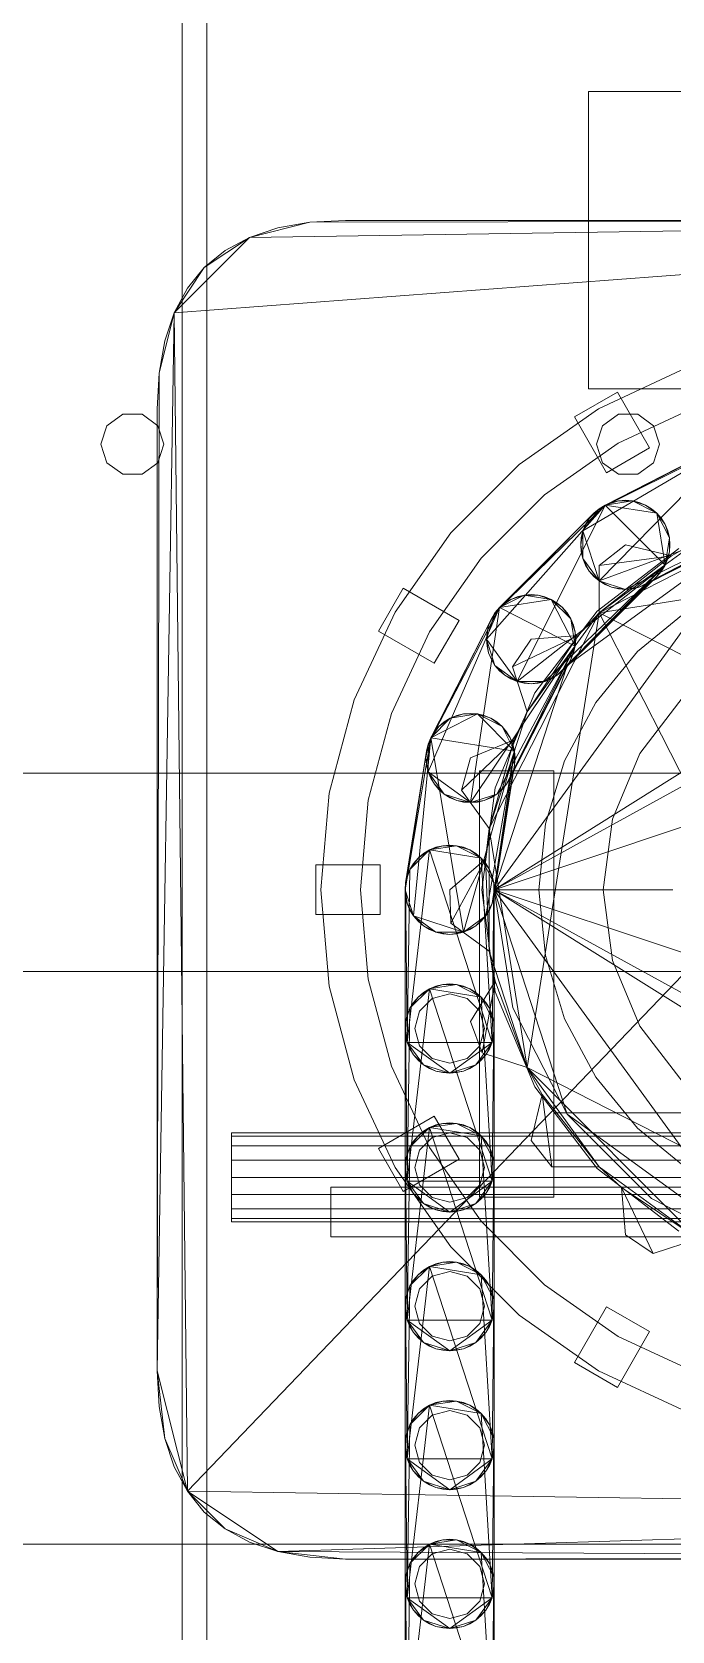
# Model space of a CAD drawing. Header units: millimetres. Extents: x -1970 to 59977, y -50268 to 6837.
# Drawn here: x 58219 to 58348.1, y 1497 to 1819.5 of the extents above; entities that cross this region are included whole.
import ezdxf

# ---------------------------------------------------------------- set-up
doc = ezdxf.new("R2010")
doc.units = ezdxf.units.MM
doc.layers.add('lateral_secador', color=7, linetype='Continuous', lineweight=0)

msp = doc.modelspace()

# ---------------------------------------------------------------- linework, layer by layer
at = {"layer": 'lateral_secador'}
for p, q in [((58249.253, 2556.5), (58249.253, 20)), ((58254.253, 20), (58254.253, 2556.5)), ((58331.253, 1807.5), (58447.253, 1807.5)), ((58331.253, 1807.5), (58331.253, 1747.5)), ((58247.673, 1762.88), (58496.253, 1781.5)), ((58250.333, 1525.18), (58496.253, 1781.5)), ((58262.872, 1778.08), (58496.253, 1781.5)), ((58262.872, 1778.08), (58275.032, 1781.12)), ((58275.032, 1781.12), (58268.573, 1779.98)), ((58275.032, 1781.12), (58496.253, 1781.5)), ((58282.253, 1781.5), (58275.032, 1781.12)), ((58496.253, 1781.5), (58282.253, 1781.5)), ((58247.673, 1762.88), (58262.872, 1778.08)), ((58253.753, 1772), (58262.872, 1778.08)), ((58262.872, 1778.08), (58257.933, 1775.42)), ((58268.573, 1779.98), (58262.872, 1778.08)), ((58257.933, 1775.42), (58253.753, 1772)), ((58247.673, 1762.88), (58253.753, 1772)), ((58253.753, 1772), (58250.333, 1767.82)), ((58250.333, 1767.82), (58247.673, 1762.88)), ((58244.253, 1549.5), (58247.673, 1762.88)), ((58244.634, 1750.72), (58247.673, 1762.88)), ((58247.673, 1762.88), (58245.772, 1757.18)), ((58250.333, 1525.18), (58247.673, 1762.88)), ((58245.772, 1757.18), (58244.634, 1750.72)), ((58350.947, 1751.746), (58333.253, 1743.495)), ((58244.253, 1549.5), (58244.634, 1750.72)), ((58244.634, 1750.72), (58244.253, 1743.5)), ((58337.083, 1746.861), (58328.423, 1741.861)), ((58331.253, 1747.5), (58447.253, 1747.5)), ((58343.583, 1735.603), (58337.083, 1746.861)), ((58237.291, 1742.389), (58234.116, 1740.082)), ((58241.215, 1742.389), (58237.291, 1742.389)), ((58244.39, 1740.082), (58241.215, 1742.389)), ((58244.253, 1743.5), (58244.253, 1549.5)), ((58333.253, 1743.495), (58317.261, 1732.297)), ((58334.923, 1730.603), (58328.423, 1741.861)), ((58337.291, 1742.389), (58334.116, 1740.082)), ((58353.683, 1744.228), (58337.253, 1736.567)), ((58341.215, 1742.389), (58337.291, 1742.389)), ((58344.39, 1740.082), (58341.215, 1742.389)), ((58234.116, 1740.082), (58232.903, 1736.35)), ((58245.603, 1736.35), (58244.39, 1740.082)), ((58334.116, 1740.082), (58332.903, 1736.35)), ((58345.603, 1736.35), (58344.39, 1740.082)), ((58232.903, 1736.35), (58234.116, 1732.618)), ((58244.39, 1732.618), (58245.603, 1736.35)), ((58337.253, 1736.567), (58322.403, 1726.169)), ((58330.144, 1718.857), (58361.271, 1737.18)), ((58332.903, 1736.35), (58334.116, 1732.618)), ((58333.413, 1723.357), (58361.271, 1737.18)), ((58333.413, 1708.794), (58361.271, 1737.18)), ((58333.413, 1723.357), (58358.591, 1736.31)), ((58358.591, 1736.31), (58334.618, 1724.094)), ((58334.923, 1730.603), (58343.583, 1735.603)), ((58344.39, 1732.618), (58345.603, 1736.35)), ((58234.116, 1732.618), (58237.291, 1730.311)), ((58241.215, 1730.311), (58244.39, 1732.618)), ((58317.261, 1732.297), (58303.456, 1718.492)), ((58334.116, 1732.618), (58337.291, 1730.311)), ((58341.215, 1730.311), (58344.39, 1732.618)), ((58237.291, 1730.311), (58241.215, 1730.311)), ((58337.291, 1730.311), (58341.215, 1730.311)), ((58322.403, 1726.169), (58309.584, 1713.35)), ((58310.677, 1697.05), (58334.618, 1724.094)), ((58312.396, 1702.34), (58334.618, 1724.094)), ((58312.396, 1702.34), (58332.339, 1722.439)), ((58332.339, 1722.439), (58313.314, 1703.413)), ((58316.896, 1688.49), (58334.618, 1724.094)), ((58330.144, 1718.857), (58333.413, 1723.357)), ((58331.423, 1721.365), (58333.413, 1723.357)), ((58332.339, 1722.439), (58331.423, 1721.365)), ((58332.339, 1722.439), (58334.618, 1724.094)), ((58333.413, 1723.357), (58332.339, 1722.439)), ((58333.392, 1702.361), (58376.896, 1724.527)), ((58334.618, 1724.094), (58333.413, 1723.357)), ((58334.618, 1724.094), (58337.296, 1724.965)), ((58334.618, 1724.094), (58340.11, 1724.965)), ((58335.923, 1724.635), (58334.618, 1724.094)), ((58334.618, 1724.094), (58345.067, 1722.439)), ((58334.618, 1724.094), (58346.722, 1711.99)), ((58337.296, 1724.965), (58335.923, 1724.635)), ((58338.704, 1725.075), (58337.296, 1724.965)), ((58337.296, 1724.965), (58340.11, 1724.965)), ((58340.11, 1724.965), (58338.704, 1725.075)), ((58340.11, 1724.965), (58342.79, 1724.094)), ((58341.485, 1724.635), (58340.11, 1724.965)), ((58340.11, 1724.965), (58345.067, 1722.439)), ((58342.79, 1724.094), (58341.485, 1724.635)), ((58342.79, 1724.094), (58345.067, 1722.439)), ((58343.993, 1723.357), (58342.79, 1724.094)), ((58345.067, 1722.439), (58343.993, 1723.357)), ((58345.067, 1722.439), (58346.722, 1720.161)), ((58345.985, 1721.365), (58345.067, 1722.439)), ((58345.067, 1722.439), (58347.593, 1717.483)), ((58345.067, 1722.439), (58346.722, 1711.99)), ((58312.253, 1646.5), (58365.458, 1719.731)), ((58326.958, 1691.76), (58365.458, 1719.731)), ((58330.144, 1718.857), (58331.423, 1721.365)), ((58330.685, 1720.161), (58330.144, 1718.857)), ((58331.423, 1721.365), (58330.685, 1720.161)), ((58369.042, 1721.927), (58333.413, 1708.794)), ((58369.042, 1721.927), (58338.704, 1707.075)), ((58369.042, 1721.927), (58341.485, 1707.516)), ((58366.763, 1720.272), (58341.485, 1707.516)), ((58342.79, 1708.056), (58366.763, 1720.272)), ((58365.458, 1719.731), (58343.993, 1708.794)), ((58346.722, 1720.161), (58345.985, 1721.365)), ((58346.722, 1720.161), (58347.593, 1717.483)), ((58347.263, 1718.857), (58346.722, 1720.161)), ((58303.456, 1718.492), (58292.258, 1702.5)), ((58329.704, 1716.075), (58330.144, 1718.857)), ((58329.814, 1717.483), (58329.704, 1716.075)), ((58330.144, 1713.294), (58329.704, 1716.075)), ((58329.704, 1716.075), (58329.814, 1714.668)), ((58330.144, 1718.857), (58329.814, 1717.483)), ((58330.144, 1713.294), (58330.144, 1718.857)), ((58333.413, 1708.794), (58330.144, 1718.857)), ((58333.392, 1702.361), (58353.388, 1716.89)), ((58333.392, 1702.361), (58425.118, 1716.89)), ((58338.704, 1716.075), (58333.401, 1711.895)), ((58347.976, 1713.859), (58338.704, 1716.075)), ((58347.593, 1717.483), (58346.722, 1711.99)), ((58347.593, 1717.483), (58347.263, 1718.857)), ((58347.593, 1717.483), (58347.593, 1714.668)), ((58347.704, 1716.075), (58347.593, 1717.483)), ((58347.593, 1714.668), (58347.704, 1716.075)), ((58353.388, 1716.89), (58347.976, 1713.859)), ((58309.584, 1713.35), (58299.186, 1698.5)), ((58329.814, 1714.668), (58330.144, 1713.294)), ((58331.423, 1710.785), (58330.144, 1713.294)), ((58330.144, 1713.294), (58330.685, 1711.99)), ((58333.413, 1708.794), (58330.144, 1713.294)), ((58349.503, 1715.349), (58333.038, 1702.715)), ((58333.392, 1702.361), (58347.976, 1713.859)), ((58333.401, 1711.895), (58347.976, 1713.859)), ((58347.593, 1714.668), (58346.722, 1711.99)), ((58346.722, 1711.99), (58347.263, 1713.294)), ((58347.263, 1713.294), (58347.593, 1714.668)), ((58346.722, 1711.99), (58316.896, 1688.49)), ((58346.722, 1711.99), (58322.458, 1688.49)), ((58346.722, 1711.99), (58324.968, 1689.768)), ((58345.067, 1709.712), (58324.968, 1689.768)), ((58326.042, 1690.686), (58345.067, 1709.712)), ((58330.685, 1711.99), (58331.423, 1710.785)), ((58333.413, 1708.794), (58331.423, 1710.785)), ((58331.423, 1710.785), (58332.339, 1709.712)), ((58332.339, 1709.712), (58333.413, 1708.794)), ((58333.401, 1711.895), (58333.392, 1702.361)), ((58346.722, 1711.99), (58345.067, 1709.712)), ((58345.067, 1709.712), (58345.985, 1710.785)), ((58345.985, 1710.785), (58346.722, 1711.99)), ((58293.892, 1707.33), (58288.892, 1698.67)), ((58305.15, 1700.83), (58293.892, 1707.33)), ((58319.677, 1706.05), (58318.271, 1705.939)), ((58321.085, 1705.939), (58319.677, 1706.05)), ((58343.993, 1708.794), (58326.958, 1691.76)), ((58335.923, 1707.516), (58333.413, 1708.794)), ((58333.413, 1708.794), (58334.618, 1708.056)), ((58338.704, 1707.075), (58333.413, 1708.794)), ((58334.618, 1708.056), (58335.923, 1707.516)), ((58338.704, 1707.075), (58335.923, 1707.516)), ((58335.923, 1707.516), (58337.296, 1707.186)), ((58337.296, 1707.186), (58338.704, 1707.075)), ((58341.485, 1707.516), (58338.704, 1707.075)), ((58338.704, 1707.075), (58340.11, 1707.186)), ((58340.11, 1707.186), (58341.485, 1707.516)), ((58341.485, 1707.516), (58342.79, 1708.056)), ((58298.903, 1675.857), (58313.314, 1703.413)), ((58298.903, 1670.294), (58313.314, 1703.413)), ((58307.462, 1664.075), (58313.314, 1703.413)), ((58311.659, 1701.135), (58313.314, 1703.413)), ((58313.314, 1703.413), (58312.396, 1702.34)), ((58313.314, 1703.413), (58318.271, 1705.939)), ((58313.314, 1703.413), (58315.591, 1705.069)), ((58313.314, 1703.413), (58323.763, 1705.069)), ((58314.388, 1704.331), (58313.314, 1703.413)), ((58313.314, 1703.413), (58328.567, 1695.642)), ((58315.591, 1705.069), (58314.388, 1704.331)), ((58315.591, 1705.069), (58318.271, 1705.939)), ((58316.896, 1705.609), (58315.591, 1705.069)), ((58318.271, 1705.939), (58316.896, 1705.609)), ((58318.271, 1705.939), (58321.085, 1705.939)), ((58318.271, 1705.939), (58323.763, 1705.069)), ((58321.085, 1705.939), (58323.763, 1705.069)), ((58322.458, 1705.609), (58321.085, 1705.939)), ((58323.763, 1705.069), (58322.458, 1705.609)), ((58323.763, 1705.069), (58326.042, 1703.413)), ((58324.968, 1704.331), (58323.763, 1705.069)), ((58323.763, 1705.069), (58327.696, 1701.135)), ((58323.763, 1705.069), (58328.567, 1695.642)), ((58326.042, 1703.413), (58324.968, 1704.331)), ((58326.042, 1703.413), (58327.696, 1701.135)), ((58326.958, 1702.34), (58326.042, 1703.413)), ((58351.474, 1703.04), (58341.17, 1694.583)), ((58292.258, 1702.5), (58284.007, 1684.806)), ((58298.903, 1675.857), (58311.659, 1701.135)), ((58311.659, 1701.135), (58299.442, 1677.161)), ((58300.15, 1692.17), (58305.15, 1700.83)), ((58310.677, 1697.05), (58312.396, 1702.34)), ((58310.677, 1697.05), (58311.118, 1699.831)), ((58311.118, 1699.831), (58310.788, 1698.457)), ((58311.118, 1699.831), (58312.396, 1702.34)), ((58311.659, 1701.135), (58311.118, 1699.831)), ((58311.226, 1658.858), (58333.392, 1702.361)), ((58312.396, 1702.34), (58311.659, 1701.135)), ((58318.864, 1682.365), (58333.392, 1702.361)), ((58318.864, 1610.635), (58333.392, 1702.361)), ((58333.038, 1702.715), (58320.404, 1686.25)), ((58327.696, 1701.135), (58326.958, 1702.34)), ((58327.696, 1701.135), (58328.567, 1698.457)), ((58328.237, 1699.831), (58327.696, 1701.135)), ((58327.696, 1701.135), (58328.567, 1695.642)), ((58328.567, 1698.457), (58328.237, 1699.831)), ((58333.392, 1702.361), (58329.181, 1697.806)), ((58333.392, 1702.361), (58467.28, 1634.142)), ((58401.61, 1568.473), (58333.392, 1702.361)), ((58300.15, 1692.17), (58288.892, 1698.67)), ((58299.186, 1698.5), (58291.525, 1682.07)), ((58310.788, 1698.457), (58310.677, 1697.05)), ((58311.118, 1694.268), (58310.677, 1697.05)), ((58310.677, 1697.05), (58310.788, 1695.642)), ((58312.396, 1691.76), (58310.677, 1697.05)), ((58316.896, 1688.49), (58310.677, 1697.05)), ((58315.927, 1691.435), (58329.181, 1697.806)), ((58319.677, 1697.05), (58315.927, 1691.435)), ((58318.864, 1682.365), (58329.181, 1697.806)), ((58329.181, 1697.806), (58319.677, 1697.05)), ((58328.567, 1698.457), (58328.567, 1695.642)), ((58328.677, 1697.05), (58328.567, 1698.457)), ((58328.567, 1695.642), (58328.677, 1697.05)), ((58328.567, 1695.642), (58307.462, 1664.075)), ((58310.788, 1695.642), (58311.118, 1694.268)), ((58312.396, 1691.76), (58311.118, 1694.268)), ((58311.118, 1694.268), (58311.659, 1692.964)), ((58328.567, 1695.642), (58312.753, 1665.794)), ((58328.567, 1695.642), (58314.743, 1667.785)), ((58328.567, 1695.642), (58327.696, 1692.964)), ((58327.696, 1692.964), (58328.237, 1694.268)), ((58328.237, 1694.268), (58328.567, 1695.642)), ((58341.17, 1694.583), (58332.713, 1684.279)), ((58311.659, 1692.964), (58312.396, 1691.76)), ((58312.253, 1646.5), (58326.958, 1691.76)), ((58314.388, 1689.768), (58312.396, 1691.76)), ((58312.396, 1691.76), (58313.314, 1690.686)), ((58316.896, 1688.49), (58312.396, 1691.76)), ((58313.314, 1690.686), (58314.388, 1689.768)), ((58327.696, 1692.964), (58314.743, 1667.785)), ((58315.481, 1668.99), (58327.696, 1692.964)), ((58315.927, 1691.435), (58318.864, 1682.365)), ((58326.958, 1691.76), (58316.022, 1670.294)), ((58324.968, 1689.768), (58326.042, 1690.686)), ((58316.896, 1688.49), (58314.388, 1689.768)), ((58314.388, 1689.768), (58315.591, 1689.031)), ((58315.591, 1689.031), (58316.896, 1688.49)), ((58319.677, 1688.05), (58316.896, 1688.49)), ((58316.896, 1688.49), (58318.271, 1688.16)), ((58322.458, 1688.49), (58316.896, 1688.49)), ((58318.271, 1688.16), (58319.677, 1688.05)), ((58322.458, 1688.49), (58319.677, 1688.05)), ((58319.677, 1688.05), (58321.085, 1688.16)), ((58321.085, 1688.16), (58322.458, 1688.49)), ((58324.968, 1689.768), (58322.458, 1688.49)), ((58322.458, 1688.49), (58323.763, 1689.031)), ((58323.763, 1689.031), (58324.968, 1689.768)), ((58284.007, 1684.806), (58278.954, 1665.949)), ((58320.404, 1686.25), (58312.462, 1667.076)), ((58332.713, 1684.279), (58326.429, 1672.522)), ((58350.362, 1685.391), (58341.622, 1674)), ((58291.525, 1682.07), (58286.833, 1664.559)), ((58299.442, 1677.161), (58308.87, 1681.965)), ((58299.442, 1677.161), (58303.376, 1681.094)), ((58301.099, 1679.439), (58303.376, 1681.094)), ((58302.173, 1680.357), (58301.099, 1679.439)), ((58303.376, 1681.094), (58302.173, 1680.357)), ((58303.376, 1681.094), (58306.054, 1681.965)), ((58303.376, 1681.094), (58308.87, 1681.965)), ((58304.681, 1681.635), (58303.376, 1681.094)), ((58306.054, 1681.965), (58304.681, 1681.635)), ((58307.462, 1682.075), (58306.054, 1681.965)), ((58306.054, 1681.965), (58308.87, 1681.965)), ((58308.87, 1681.965), (58307.462, 1682.075)), ((58308.87, 1681.965), (58311.548, 1681.094)), ((58310.243, 1681.635), (58308.87, 1681.965)), ((58308.87, 1681.965), (58313.825, 1679.439)), ((58308.87, 1681.965), (58316.351, 1674.483)), ((58311.548, 1681.094), (58310.243, 1681.635)), ((58311.226, 1658.858), (58318.864, 1682.365)), ((58311.548, 1681.094), (58313.825, 1679.439)), ((58312.753, 1680.357), (58311.548, 1681.094)), ((58313.825, 1679.439), (58312.753, 1680.357)), ((58318.864, 1682.365), (58316.267, 1676.732)), ((58294.253, 1646.5), (58299.442, 1677.161)), ((58295.972, 1641.21), (58299.442, 1677.161)), ((58298.573, 1674.483), (58299.442, 1677.161)), ((58299.442, 1677.161), (58298.903, 1675.857)), ((58299.442, 1677.161), (58301.099, 1679.439)), ((58300.181, 1678.365), (58299.442, 1677.161)), ((58299.442, 1677.161), (58316.351, 1674.483)), ((58306.034, 1637.941), (58299.442, 1677.161)), ((58301.099, 1679.439), (58300.181, 1678.365)), ((58365.153, 1679.67), (58312.253, 1646.5)), ((58313.825, 1679.439), (58315.481, 1677.161)), ((58314.743, 1678.365), (58313.825, 1679.439)), ((58313.825, 1679.439), (58316.351, 1674.483)), ((58315.481, 1677.161), (58314.743, 1678.365)), ((58315.481, 1677.161), (58316.351, 1674.483)), ((58316.022, 1675.857), (58315.481, 1677.161)), ((58294.253, 1646.5), (58298.573, 1674.483)), ((58298.573, 1674.483), (58294.364, 1647.908)), ((58298.462, 1673.075), (58298.903, 1675.857)), ((58298.573, 1674.483), (58298.462, 1673.075)), ((58298.903, 1675.857), (58298.573, 1674.483)), ((58298.903, 1670.294), (58298.903, 1675.857)), ((58305.63, 1666.576), (58316.267, 1676.732)), ((58316.351, 1674.483), (58306.034, 1637.941)), ((58316.267, 1676.732), (58307.462, 1673.075)), ((58316.351, 1674.483), (58310.534, 1641.21)), ((58311.226, 1658.858), (58316.267, 1676.732)), ((58316.351, 1674.483), (58311.812, 1643.719)), ((58316.351, 1674.483), (58316.022, 1675.857)), ((58316.351, 1674.483), (58316.351, 1671.668)), ((58316.462, 1673.075), (58316.351, 1674.483)), ((58341.622, 1674), (58336.127, 1660.735)), ((58298.903, 1670.294), (58298.462, 1673.075)), ((58298.462, 1673.075), (58298.573, 1671.668)), ((58298.573, 1671.668), (58298.903, 1670.294)), ((58307.462, 1673.075), (58305.63, 1666.576)), ((58316.351, 1671.668), (58311.812, 1643.719)), ((58312.142, 1645.092), (58316.351, 1671.668)), ((58356.083, 1670.599), (58312.253, 1646.5)), ((58316.351, 1671.668), (58316.462, 1673.075)), ((58326.429, 1672.522), (58322.56, 1659.766)), ((39189.253, 1670), (58489.253, 1670)), ((58300.181, 1667.785), (58298.903, 1670.294)), ((58298.903, 1670.294), (58299.442, 1668.99)), ((58302.173, 1665.794), (58298.903, 1670.294)), ((58307.462, 1664.075), (58298.903, 1670.294)), ((58299.442, 1668.99), (58300.181, 1667.785)), ((58302.173, 1665.794), (58300.181, 1667.785)), ((58300.181, 1667.785), (58301.099, 1666.712)), ((58309.253, 1670.5), (58324.253, 1670.5)), ((58309.253, 1670.5), (58309.253, 1584.5)), ((58316.022, 1670.294), (58312.253, 1646.5)), ((58314.743, 1667.785), (58312.753, 1665.794)), ((58313.825, 1666.712), (58314.743, 1667.785)), ((58314.743, 1667.785), (58315.481, 1668.99)), ((58324.253, 1584.5), (58324.253, 1670.5)), ((58278.954, 1665.949), (58277.253, 1646.5)), ((58286.833, 1664.559), (58285.253, 1646.5)), ((58301.099, 1666.712), (58302.173, 1665.794)), ((58304.681, 1664.516), (58302.173, 1665.794)), ((58302.173, 1665.794), (58303.376, 1665.056)), ((58307.462, 1664.075), (58302.173, 1665.794)), ((58303.376, 1665.056), (58304.681, 1664.516)), ((58307.462, 1664.075), (58304.681, 1664.516)), ((58304.681, 1664.516), (58306.054, 1664.186)), ((58305.63, 1666.576), (58311.226, 1658.858)), ((58306.054, 1664.186), (58307.462, 1664.075)), ((58312.753, 1665.794), (58307.462, 1664.075)), ((58310.243, 1664.516), (58307.462, 1664.075)), ((58307.462, 1664.075), (58308.87, 1664.186)), ((58308.87, 1664.186), (58310.243, 1664.516)), ((58312.462, 1667.076), (58309.753, 1646.5)), ((58312.753, 1665.794), (58310.243, 1664.516)), ((58310.243, 1664.516), (58311.548, 1665.056)), ((58311.548, 1665.056), (58312.753, 1665.794)), ((58312.753, 1665.794), (58313.825, 1666.712)), ((58311.226, 1658.858), (58310.497, 1652.698)), ((58311.226, 1634.142), (58311.226, 1658.858)), ((58318.864, 1610.635), (58311.226, 1658.858)), ((58350.259, 1659.17), (58312.253, 1646.5)), ((58322.56, 1659.766), (58321.253, 1646.5)), ((58336.127, 1660.735), (58334.253, 1646.5)), ((58294.694, 1615.719), (58299.167, 1654.519)), ((58295.233, 1650.586), (58299.167, 1654.519)), ((58296.89, 1652.864), (58299.167, 1654.519)), ((58299.167, 1654.519), (58297.962, 1653.781)), ((58299.167, 1654.519), (58301.845, 1655.389)), ((58299.167, 1654.519), (58304.661, 1655.389)), ((58300.472, 1655.059), (58299.167, 1654.519)), ((58299.167, 1654.519), (58309.616, 1652.864)), ((58299.167, 1654.519), (58311.812, 1615.719)), ((58301.845, 1655.389), (58300.472, 1655.059)), ((58303.253, 1655.5), (58301.845, 1655.389)), ((58301.845, 1655.389), (58304.661, 1655.389)), ((58304.661, 1655.389), (58303.253, 1655.5)), ((58304.661, 1655.389), (58307.339, 1654.519)), ((58306.034, 1655.059), (58304.661, 1655.389)), ((58304.661, 1655.389), (58309.616, 1652.864)), ((58307.339, 1654.519), (58306.034, 1655.059)), ((58307.339, 1654.519), (58309.616, 1652.864)), ((58308.544, 1653.781), (58307.339, 1654.519)), ((58289.253, 1651.5), (58276.253, 1651.5)), ((58276.253, 1651.5), (58276.253, 1641.5)), ((58289.253, 1641.5), (58289.253, 1651.5)), ((58295.233, 1650.586), (58296.89, 1652.864)), ((58295.972, 1651.79), (58295.233, 1650.586)), ((58296.89, 1652.864), (58295.972, 1651.79)), ((58297.962, 1653.781), (58296.89, 1652.864)), ((58310.497, 1652.698), (58303.253, 1646.5)), ((58303.519, 1639.753), (58310.497, 1652.698)), ((58309.616, 1652.864), (58308.544, 1653.781)), ((58309.616, 1652.864), (58311.272, 1650.586)), ((58310.534, 1651.79), (58309.616, 1652.864)), ((58309.616, 1652.864), (58312.142, 1647.908)), ((58309.616, 1652.864), (58311.812, 1615.719)), ((58311.226, 1634.142), (58310.497, 1652.698)), ((58311.272, 1650.586), (58310.534, 1651.79)), ((58294.364, 1647.908), (58295.233, 1650.586)), ((58294.694, 1649.281), (58294.364, 1647.908)), ((58295.233, 1650.586), (58294.694, 1649.281)), ((58294.694, 1615.719), (58295.233, 1650.586)), ((58311.272, 1650.586), (58312.142, 1647.908)), ((58311.812, 1649.281), (58311.272, 1650.586)), ((58312.142, 1647.908), (58311.812, 1649.281)), ((58277.253, 1646.5), (58278.954, 1627.051)), ((58285.253, 1646.5), (58286.833, 1628.441)), ((58294.253, 1618.5), (58294.364, 1647.908)), ((58294.364, 1647.908), (58294.253, 1646.5)), ((58294.253, 1646.5), (58294.253, 1618.5)), ((58294.694, 1643.719), (58294.253, 1646.5)), ((58294.253, 1646.5), (58294.364, 1645.092)), ((58295.972, 1641.21), (58294.253, 1646.5)), ((58294.694, 1615.719), (58294.364, 1647.908)), ((58294.364, 1645.092), (58294.694, 1643.719)), ((58303.253, 1646.5), (58303.519, 1639.753)), ((58309.753, 1646.5), (58312.462, 1625.924)), ((58312.142, 1647.908), (58311.812, 1615.719)), ((58311.812, 1643.719), (58312.142, 1645.092)), ((58312.142, 1647.908), (58312.253, 1618.5)), ((58312.253, 1646.5), (58312.142, 1647.908)), ((58312.253, 1646.5), (58348.253, 1646.5)), ((58312.253, 1646.5), (58350.259, 1633.83)), ((58326.958, 1601.24), (58312.253, 1646.5)), ((58312.253, 1646.5), (58316.022, 1622.706)), ((58312.253, 1646.5), (58356.083, 1622.401)), ((58365.458, 1573.269), (58312.253, 1646.5)), ((58312.253, 1646.5), (58365.153, 1613.33)), ((58312.253, 1618.5), (58312.253, 1646.5)), ((58321.253, 1646.5), (58322.56, 1633.234)), ((58334.253, 1646.5), (58336.127, 1632.265)), ((58295.972, 1641.21), (58294.694, 1643.719)), ((58294.694, 1643.719), (58295.233, 1642.414)), ((58295.233, 1642.414), (58295.972, 1641.21)), ((58311.812, 1643.719), (58310.534, 1641.21)), ((58310.534, 1641.21), (58311.272, 1642.414)), ((58311.272, 1642.414), (58311.812, 1643.719)), ((58289.253, 1641.5), (58276.253, 1641.5)), ((58297.962, 1639.219), (58295.972, 1641.21)), ((58295.972, 1641.21), (58296.89, 1640.136)), ((58300.472, 1637.941), (58295.972, 1641.21)), ((58306.034, 1637.941), (58295.972, 1641.21)), ((58296.89, 1640.136), (58297.962, 1639.219)), ((58300.472, 1637.941), (58297.962, 1639.219)), ((58297.962, 1639.219), (58299.167, 1638.481)), ((58299.167, 1638.481), (58300.472, 1637.941)), ((58303.519, 1639.753), (58311.226, 1634.142)), ((58310.534, 1641.21), (58306.034, 1637.941)), ((58308.544, 1639.219), (58306.034, 1637.941)), ((58306.034, 1637.941), (58307.339, 1638.481)), ((58307.339, 1638.481), (58308.544, 1639.219)), ((58310.534, 1641.21), (58308.544, 1639.219)), ((58308.544, 1639.219), (58309.616, 1640.136)), ((58309.616, 1640.136), (58310.534, 1641.21)), ((58303.253, 1637.5), (58300.472, 1637.941)), ((58300.472, 1637.941), (58301.845, 1637.611)), ((58306.034, 1637.941), (58300.472, 1637.941)), ((58301.845, 1637.611), (58303.253, 1637.5)), ((58306.034, 1637.941), (58303.253, 1637.5)), ((58303.253, 1637.5), (58304.661, 1637.611)), ((58304.661, 1637.611), (58306.034, 1637.941)), ((58318.864, 1610.635), (58311.226, 1634.142)), ((58311.226, 1634.142), (58312.437, 1628.058)), ((58322.56, 1633.234), (58326.429, 1620.478)), ((58336.127, 1632.265), (58341.622, 1619)), ((39189.253, 1630), (58489.253, 1630)), ((58278.954, 1627.051), (58284.007, 1608.194)), ((58286.833, 1628.441), (58291.525, 1610.93)), ((58294.694, 1587.719), (58299.167, 1626.519)), ((58295.233, 1622.586), (58299.167, 1626.519)), ((58296.89, 1624.864), (58299.167, 1626.519)), ((58297.962, 1625.781), (58296.89, 1624.864)), ((58299.167, 1626.519), (58297.962, 1625.781)), ((58299.167, 1626.519), (58301.845, 1627.389)), ((58299.167, 1626.519), (58304.661, 1627.389)), ((58300.472, 1627.059), (58299.167, 1626.519)), ((58299.167, 1626.519), (58309.616, 1624.864)), ((58299.167, 1626.519), (58311.812, 1587.719)), ((58303.253, 1625.5), (58299.753, 1624.562)), ((58301.845, 1627.389), (58300.472, 1627.059)), ((58303.253, 1627.5), (58301.845, 1627.389)), ((58301.845, 1627.389), (58304.661, 1627.389)), ((58304.661, 1627.389), (58303.253, 1627.5)), ((58306.753, 1624.562), (58303.253, 1625.5)), ((58304.661, 1627.389), (58307.339, 1626.519)), ((58306.034, 1627.059), (58304.661, 1627.389)), ((58304.661, 1627.389), (58309.616, 1624.864)), ((58307.339, 1626.519), (58306.034, 1627.059)), ((58307.339, 1626.519), (58309.616, 1624.864)), ((58308.544, 1625.781), (58307.339, 1626.519)), ((58312.437, 1628.058), (58307.462, 1619.925)), ((58309.616, 1624.864), (58308.544, 1625.781)), ((58309.8, 1613.589), (58312.437, 1628.058)), ((58318.864, 1610.635), (58312.437, 1628.058)), ((58312.462, 1625.924), (58320.404, 1606.75)), ((58294.364, 1619.908), (58295.233, 1622.586)), ((58295.233, 1622.586), (58294.694, 1621.281)), ((58294.694, 1587.719), (58295.233, 1622.586)), ((58295.233, 1622.586), (58296.89, 1624.864)), ((58295.972, 1623.79), (58295.233, 1622.586)), ((58296.89, 1624.864), (58295.972, 1623.79)), ((58299.753, 1624.562), (58297.191, 1622)), ((58309.315, 1622), (58306.753, 1624.562)), ((58309.616, 1624.864), (58311.272, 1622.586)), ((58310.534, 1623.79), (58309.616, 1624.864)), ((58309.616, 1624.864), (58312.142, 1619.908)), ((58309.616, 1624.864), (58311.812, 1587.719)), ((58311.272, 1622.586), (58310.534, 1623.79)), ((58311.272, 1622.586), (58312.142, 1619.908)), ((58311.812, 1621.281), (58311.272, 1622.586)), ((58316.022, 1622.706), (58326.958, 1601.24)), ((58294.253, 1590.5), (58294.364, 1619.908)), ((58294.364, 1619.908), (58294.253, 1618.5)), ((58294.694, 1621.281), (58294.364, 1619.908)), ((58294.694, 1587.719), (58294.364, 1619.908)), ((58297.191, 1622), (58296.253, 1618.5)), ((58307.462, 1619.925), (58309.8, 1613.589)), ((58310.253, 1618.5), (58309.315, 1622)), ((58312.142, 1619.908), (58311.812, 1621.281)), ((58312.142, 1619.908), (58311.812, 1587.719)), ((58312.142, 1619.908), (58312.253, 1590.5)), ((58312.253, 1618.5), (58312.142, 1619.908)), ((58326.429, 1620.478), (58332.713, 1608.721)), ((58341.622, 1619), (58350.362, 1607.609)), ((58294.253, 1618.5), (58294.253, 1590.5)), ((58294.694, 1615.719), (58294.253, 1618.5)), ((58294.253, 1618.5), (58294.364, 1617.092)), ((58294.364, 1617.092), (58294.694, 1615.719)), ((58296.253, 1618.5), (58297.191, 1615)), ((58309.315, 1615), (58310.253, 1618.5)), ((58312.253, 1618.5), (58311.812, 1615.719)), ((58311.812, 1615.719), (58312.142, 1617.092)), ((58312.142, 1617.092), (58312.253, 1618.5)), ((58312.253, 1590.5), (58312.253, 1618.5)), ((58295.972, 1613.21), (58294.694, 1615.719)), ((58294.694, 1615.719), (58295.233, 1614.414)), ((58297.962, 1611.219), (58294.694, 1615.719)), ((58303.253, 1609.5), (58294.694, 1615.719)), ((58311.812, 1615.719), (58294.694, 1615.719)), ((58295.233, 1614.414), (58295.972, 1613.21)), ((58297.962, 1611.219), (58295.972, 1613.21)), ((58295.972, 1613.21), (58296.89, 1612.136)), ((58297.191, 1615), (58299.753, 1612.438)), ((58311.812, 1615.719), (58303.253, 1609.5)), ((58306.753, 1612.438), (58309.315, 1615)), ((58311.812, 1615.719), (58308.544, 1611.219)), ((58310.534, 1613.21), (58308.544, 1611.219)), ((58309.616, 1612.136), (58310.534, 1613.21)), ((58309.8, 1613.589), (58318.864, 1610.635)), ((58311.812, 1615.719), (58310.534, 1613.21)), ((58310.534, 1613.21), (58311.272, 1614.414)), ((58311.272, 1614.414), (58311.812, 1615.719)), ((58291.525, 1610.93), (58299.186, 1594.5)), ((58296.89, 1612.136), (58297.962, 1611.219)), ((58300.472, 1609.941), (58297.962, 1611.219)), ((58297.962, 1611.219), (58299.167, 1610.481)), ((58303.253, 1609.5), (58297.962, 1611.219)), ((58299.167, 1610.481), (58300.472, 1609.941)), ((58299.753, 1612.438), (58303.253, 1611.5)), ((58303.253, 1609.5), (58300.472, 1609.941)), ((58300.472, 1609.941), (58301.845, 1609.611)), ((58301.845, 1609.611), (58303.253, 1609.5)), ((58303.253, 1611.5), (58306.753, 1612.438)), ((58308.544, 1611.219), (58303.253, 1609.5)), ((58306.034, 1609.941), (58303.253, 1609.5)), ((58303.253, 1609.5), (58304.661, 1609.611)), ((58304.661, 1609.611), (58306.034, 1609.941)), ((58308.544, 1611.219), (58306.034, 1609.941)), ((58306.034, 1609.941), (58307.339, 1610.481)), ((58307.339, 1610.481), (58308.544, 1611.219)), ((58308.544, 1611.219), (58309.616, 1612.136)), ((58333.392, 1590.639), (58318.864, 1610.635)), ((58318.864, 1610.635), (58321.894, 1605.223)), ((58353.388, 1576.11), (58318.864, 1610.635)), ((58401.61, 1568.473), (58318.864, 1610.635)), ((58284.007, 1608.194), (58292.258, 1590.5)), ((58320.404, 1606.75), (58333.038, 1590.285)), ((58332.713, 1608.721), (58341.17, 1598.417)), ((58321.894, 1605.223), (58319.677, 1595.95)), ((58323.858, 1590.647), (58321.894, 1605.223)), ((58333.392, 1590.639), (58321.894, 1605.223)), ((58300.15, 1600.83), (58288.892, 1594.33)), ((58305.15, 1592.17), (58300.15, 1600.83)), ((58324.253, 1601.5), (58454.253, 1601.5)), ((58324.253, 1601.5), (58324.253, 1586.5)), ((58365.458, 1573.269), (58326.958, 1601.24)), ((58326.958, 1601.24), (58343.993, 1584.206)), ((58259.253, 1596.815), (58259.253, 1597.5)), ((58259.253, 1597.5), (58509.253, 1597.5)), ((58259.253, 1594.864), (58259.253, 1596.815)), ((58259.253, 1596.815), (58509.253, 1596.815)), ((58294.694, 1559.719), (58299.167, 1598.519)), ((58295.233, 1594.586), (58299.167, 1598.519)), ((58295.233, 1594.586), (58296.89, 1596.864)), ((58296.89, 1596.864), (58295.972, 1595.79)), ((58296.89, 1596.864), (58299.167, 1598.519)), ((58297.962, 1597.781), (58296.89, 1596.864)), ((58299.753, 1596.562), (58297.191, 1594)), ((58299.167, 1598.519), (58297.962, 1597.781)), ((58299.167, 1598.519), (58301.845, 1599.389)), ((58299.167, 1598.519), (58304.661, 1599.389)), ((58300.472, 1599.059), (58299.167, 1598.519)), ((58299.167, 1598.519), (58309.616, 1596.864)), ((58299.167, 1598.519), (58311.812, 1559.719)), ((58303.253, 1597.5), (58299.753, 1596.562)), ((58301.845, 1599.389), (58300.472, 1599.059)), ((58303.253, 1599.5), (58301.845, 1599.389)), ((58301.845, 1599.389), (58304.661, 1599.389)), ((58304.661, 1599.389), (58303.253, 1599.5)), ((58306.753, 1596.562), (58303.253, 1597.5)), ((58304.661, 1599.389), (58307.339, 1598.519)), ((58306.034, 1599.059), (58304.661, 1599.389)), ((58304.661, 1599.389), (58309.616, 1596.864)), ((58307.339, 1598.519), (58306.034, 1599.059)), ((58309.315, 1594), (58306.753, 1596.562)), ((58307.339, 1598.519), (58309.616, 1596.864)), ((58308.544, 1597.781), (58307.339, 1598.519)), ((58309.616, 1596.864), (58308.544, 1597.781)), ((58309.616, 1596.864), (58311.272, 1594.586)), ((58310.534, 1595.79), (58309.616, 1596.864)), ((58309.616, 1596.864), (58312.142, 1591.908)), ((58309.616, 1596.864), (58311.812, 1559.719)), ((58341.17, 1598.417), (58351.474, 1589.96)), ((58259.253, 1591.944), (58259.253, 1594.864)), ((58259.253, 1594.864), (58509.253, 1594.864)), ((58288.892, 1594.33), (58293.892, 1585.67)), ((58294.364, 1591.908), (58295.233, 1594.586)), ((58294.694, 1593.281), (58294.364, 1591.908)), ((58295.233, 1594.586), (58294.694, 1593.281)), ((58294.694, 1559.719), (58295.233, 1594.586)), ((58295.972, 1595.79), (58295.233, 1594.586)), ((58297.191, 1594), (58296.253, 1590.5)), ((58299.186, 1594.5), (58309.584, 1579.65)), ((58310.253, 1590.5), (58309.315, 1594)), ((58311.272, 1594.586), (58310.534, 1595.79)), ((58311.272, 1594.586), (58312.142, 1591.908)), ((58311.812, 1593.281), (58311.272, 1594.586)), ((58312.142, 1591.908), (58311.812, 1593.281)), ((58319.677, 1595.95), (58323.858, 1590.647)), ((58259.253, 1588.5), (58259.253, 1591.944)), ((58259.253, 1591.944), (58509.253, 1591.944)), ((58292.258, 1590.5), (58303.456, 1574.508)), ((58305.15, 1592.17), (58293.892, 1585.67)), ((58294.253, 1562.5), (58294.364, 1591.908)), ((58294.364, 1591.908), (58294.253, 1590.5)), ((58294.253, 1590.5), (58294.253, 1562.5)), ((58294.694, 1587.719), (58294.253, 1590.5)), ((58294.253, 1590.5), (58294.364, 1589.092)), ((58294.694, 1559.719), (58294.364, 1591.908)), ((58296.253, 1590.5), (58297.191, 1587)), ((58309.315, 1587), (58310.253, 1590.5)), ((58312.142, 1591.908), (58311.812, 1559.719)), ((58312.253, 1590.5), (58311.812, 1587.719)), ((58312.142, 1591.908), (58312.253, 1562.5)), ((58312.253, 1590.5), (58312.142, 1591.908)), ((58312.142, 1589.092), (58312.253, 1590.5)), ((58312.253, 1562.5), (58312.253, 1590.5)), ((58323.858, 1590.647), (58333.392, 1590.639)), ((58333.038, 1590.285), (58349.503, 1577.651)), ((58353.388, 1576.11), (58333.392, 1590.639)), ((58333.392, 1590.639), (58337.946, 1586.428)), ((58259.253, 1585.056), (58259.253, 1588.5)), ((58509.253, 1588.5), (58259.253, 1588.5)), ((58294.364, 1589.092), (58294.694, 1587.719)), ((58295.972, 1585.21), (58294.694, 1587.719)), ((58294.694, 1587.719), (58295.233, 1586.414)), ((58297.962, 1583.219), (58294.694, 1587.719)), ((58303.253, 1581.5), (58294.694, 1587.719)), ((58311.812, 1587.719), (58294.694, 1587.719)), ((58297.191, 1587), (58299.753, 1584.438)), ((58311.812, 1587.719), (58303.253, 1581.5)), ((58306.753, 1584.438), (58309.315, 1587)), ((58311.812, 1587.719), (58308.544, 1583.219)), ((58311.812, 1587.719), (58310.534, 1585.21)), ((58311.272, 1586.414), (58311.812, 1587.719)), ((58311.812, 1587.719), (58312.142, 1589.092)), ((58259.253, 1585.056), (58259.253, 1582.136)), ((58259.253, 1585.056), (58509.253, 1585.056)), ((58279.253, 1586.5), (58509.253, 1586.5)), ((58279.253, 1586.5), (58279.253, 1576.5)), ((58295.233, 1586.414), (58295.972, 1585.21)), ((58297.962, 1583.219), (58295.972, 1585.21)), ((58295.972, 1585.21), (58296.89, 1584.136)), ((58296.89, 1584.136), (58297.962, 1583.219)), ((58299.753, 1584.438), (58303.253, 1583.5)), ((58303.253, 1583.5), (58306.753, 1584.438)), ((58310.534, 1585.21), (58308.544, 1583.219)), ((58308.544, 1583.219), (58309.616, 1584.136)), ((58309.253, 1584.5), (58324.253, 1584.5)), ((58309.616, 1584.136), (58310.534, 1585.21)), ((58310.534, 1585.21), (58311.272, 1586.414)), ((58324.253, 1586.5), (58454.253, 1586.5)), ((58344.317, 1573.173), (58337.946, 1586.428)), ((58337.946, 1586.428), (58338.704, 1576.925)), ((58353.388, 1576.11), (58337.946, 1586.428)), ((58343.993, 1584.206), (58365.458, 1573.269)), ((58259.253, 1582.136), (58259.253, 1580.185)), ((58259.253, 1582.136), (58509.253, 1582.136)), ((58300.472, 1581.941), (58297.962, 1583.219)), ((58297.962, 1583.219), (58299.167, 1582.481)), ((58303.253, 1581.5), (58297.962, 1583.219)), ((58299.167, 1582.481), (58300.472, 1581.941)), ((58303.253, 1581.5), (58300.472, 1581.941)), ((58300.472, 1581.941), (58301.845, 1581.611)), ((58301.845, 1581.611), (58303.253, 1581.5)), ((58308.544, 1583.219), (58303.253, 1581.5)), ((58306.034, 1581.941), (58303.253, 1581.5)), ((58303.253, 1581.5), (58304.661, 1581.611)), ((58304.661, 1581.611), (58306.034, 1581.941)), ((58308.544, 1583.219), (58306.034, 1581.941)), ((58306.034, 1581.941), (58307.339, 1582.481)), ((58307.339, 1582.481), (58308.544, 1583.219)), ((58259.253, 1580.185), (58259.253, 1579.5)), ((58259.253, 1580.185), (58509.253, 1580.185)), ((58259.253, 1579.5), (58509.253, 1579.5)), ((58309.584, 1579.65), (58322.403, 1566.831)), ((58279.253, 1576.5), (58509.253, 1576.5)), ((58303.456, 1574.508), (58317.261, 1560.703)), ((58338.704, 1576.925), (58344.317, 1573.173)), ((58344.317, 1573.173), (58353.388, 1576.11)), ((58299.167, 1570.519), (58301.845, 1571.389)), ((58299.167, 1570.519), (58304.661, 1571.389)), ((58300.472, 1571.059), (58299.167, 1570.519)), ((58301.845, 1571.389), (58300.472, 1571.059)), ((58303.253, 1571.5), (58301.845, 1571.389)), ((58301.845, 1571.389), (58304.661, 1571.389)), ((58304.661, 1571.389), (58303.253, 1571.5)), ((58304.661, 1571.389), (58307.339, 1570.519)), ((58306.034, 1571.059), (58304.661, 1571.389)), ((58304.661, 1571.389), (58309.616, 1568.864)), ((58307.339, 1570.519), (58306.034, 1571.059)), ((58294.694, 1531.719), (58299.167, 1570.519)), ((58295.233, 1566.586), (58299.167, 1570.519)), ((58295.233, 1566.586), (58296.89, 1568.864)), ((58295.972, 1567.79), (58295.233, 1566.586)), ((58296.89, 1568.864), (58295.972, 1567.79)), ((58296.89, 1568.864), (58299.167, 1570.519)), ((58297.962, 1569.781), (58296.89, 1568.864)), ((58299.753, 1568.562), (58297.191, 1566)), ((58299.167, 1570.519), (58297.962, 1569.781)), ((58299.167, 1570.519), (58309.616, 1568.864)), ((58299.167, 1570.519), (58311.812, 1531.719)), ((58303.253, 1569.5), (58299.753, 1568.562)), ((58306.753, 1568.562), (58303.253, 1569.5)), ((58309.315, 1566), (58306.753, 1568.562)), ((58307.339, 1570.519), (58309.616, 1568.864)), ((58308.544, 1569.781), (58307.339, 1570.519)), ((58309.616, 1568.864), (58308.544, 1569.781)), ((58309.616, 1568.864), (58311.272, 1566.586)), ((58310.534, 1567.79), (58309.616, 1568.864)), ((58309.616, 1568.864), (58312.142, 1563.908)), ((58309.616, 1568.864), (58311.812, 1531.719)), ((58311.272, 1566.586), (58310.534, 1567.79)), ((58294.364, 1563.908), (58295.233, 1566.586)), ((58294.694, 1565.281), (58294.364, 1563.908)), ((58295.233, 1566.586), (58294.694, 1565.281)), ((58294.694, 1531.719), (58295.233, 1566.586)), ((58297.191, 1566), (58296.253, 1562.5)), ((58310.253, 1562.5), (58309.315, 1566)), ((58311.272, 1566.586), (58312.142, 1563.908)), ((58311.812, 1565.281), (58311.272, 1566.586)), ((58312.142, 1563.908), (58311.812, 1565.281)), ((58322.403, 1566.831), (58337.253, 1556.433)), ((58294.253, 1534.5), (58294.364, 1563.908)), ((58294.364, 1563.908), (58294.253, 1562.5)), ((58294.253, 1562.5), (58294.253, 1534.5)), ((58294.694, 1559.719), (58294.253, 1562.5)), ((58294.253, 1562.5), (58294.364, 1561.092)), ((58294.694, 1531.719), (58294.364, 1563.908)), ((58294.364, 1561.092), (58294.694, 1559.719)), ((58296.253, 1562.5), (58297.191, 1559)), ((58309.315, 1559), (58310.253, 1562.5)), ((58312.142, 1563.908), (58311.812, 1531.719)), ((58312.253, 1562.5), (58311.812, 1559.719)), ((58311.812, 1559.719), (58312.142, 1561.092)), ((58312.142, 1563.908), (58312.253, 1534.5)), ((58312.253, 1562.5), (58312.142, 1563.908)), ((58312.142, 1561.092), (58312.253, 1562.5)), ((58312.253, 1534.5), (58312.253, 1562.5)), ((58334.923, 1562.397), (58328.423, 1551.139)), ((58343.583, 1557.397), (58334.923, 1562.397)), ((58295.972, 1557.21), (58294.694, 1559.719)), ((58294.694, 1559.719), (58295.233, 1558.414)), ((58297.962, 1555.219), (58294.694, 1559.719)), ((58303.253, 1553.5), (58294.694, 1559.719)), ((58311.812, 1559.719), (58294.694, 1559.719)), ((58295.233, 1558.414), (58295.972, 1557.21)), ((58297.191, 1559), (58299.753, 1556.438)), ((58311.812, 1559.719), (58303.253, 1553.5)), ((58306.753, 1556.438), (58309.315, 1559)), ((58311.812, 1559.719), (58308.544, 1555.219)), ((58311.812, 1559.719), (58310.534, 1557.21)), ((58310.534, 1557.21), (58311.272, 1558.414)), ((58311.272, 1558.414), (58311.812, 1559.719)), ((58317.261, 1560.703), (58333.253, 1549.505)), ((58297.962, 1555.219), (58295.972, 1557.21)), ((58295.972, 1557.21), (58296.89, 1556.136)), ((58296.89, 1556.136), (58297.962, 1555.219)), ((58300.472, 1553.941), (58297.962, 1555.219)), ((58297.962, 1555.219), (58299.167, 1554.481)), ((58303.253, 1553.5), (58297.962, 1555.219)), ((58299.167, 1554.481), (58300.472, 1553.941)), ((58299.753, 1556.438), (58303.253, 1555.5)), ((58303.253, 1555.5), (58306.753, 1556.438)), ((58308.544, 1555.219), (58303.253, 1553.5)), ((58308.544, 1555.219), (58306.034, 1553.941)), ((58306.034, 1553.941), (58307.339, 1554.481)), ((58307.339, 1554.481), (58308.544, 1555.219)), ((58310.534, 1557.21), (58308.544, 1555.219)), ((58308.544, 1555.219), (58309.616, 1556.136)), ((58309.616, 1556.136), (58310.534, 1557.21)), ((58343.583, 1557.397), (58337.083, 1546.139)), ((58337.253, 1556.433), (58353.683, 1548.772)), ((58303.253, 1553.5), (58300.472, 1553.941)), ((58300.472, 1553.941), (58301.845, 1553.611)), ((58301.845, 1553.611), (58303.253, 1553.5)), ((58306.034, 1553.941), (58303.253, 1553.5)), ((58303.253, 1553.5), (58304.661, 1553.611)), ((58304.661, 1553.611), (58306.034, 1553.941)), ((58245.772, 1535.82), (58244.253, 1549.5)), ((58244.253, 1549.5), (58244.634, 1542.28)), ((58250.333, 1525.18), (58244.253, 1549.5)), ((58328.423, 1551.139), (58337.083, 1546.139)), ((58333.253, 1549.505), (58350.947, 1541.254)), ((58244.634, 1542.28), (58245.772, 1535.82)), ((58294.694, 1503.719), (58299.167, 1542.519)), ((58295.233, 1538.586), (58299.167, 1542.519)), ((58296.89, 1540.864), (58299.167, 1542.519)), ((58297.962, 1541.781), (58296.89, 1540.864)), ((58299.167, 1542.519), (58297.962, 1541.781)), ((58299.167, 1542.519), (58301.845, 1543.389)), ((58299.167, 1542.519), (58304.661, 1543.389)), ((58300.472, 1543.059), (58299.167, 1542.519)), ((58299.167, 1542.519), (58309.616, 1540.864)), ((58299.167, 1542.519), (58311.812, 1503.719)), ((58301.845, 1543.389), (58300.472, 1543.059)), ((58303.253, 1543.5), (58301.845, 1543.389)), ((58301.845, 1543.389), (58304.661, 1543.389)), ((58304.661, 1543.389), (58303.253, 1543.5)), ((58304.661, 1543.389), (58307.339, 1542.519)), ((58306.034, 1543.059), (58304.661, 1543.389)), ((58304.661, 1543.389), (58309.616, 1540.864)), ((58307.339, 1542.519), (58306.034, 1543.059)), ((58307.339, 1542.519), (58309.616, 1540.864)), ((58308.544, 1541.781), (58307.339, 1542.519)), ((58309.616, 1540.864), (58308.544, 1541.781)), ((58294.364, 1535.908), (58295.233, 1538.586)), ((58295.233, 1538.586), (58294.694, 1537.281)), ((58294.694, 1503.719), (58295.233, 1538.586)), ((58295.233, 1538.586), (58296.89, 1540.864)), ((58295.972, 1539.79), (58295.233, 1538.586)), ((58296.89, 1540.864), (58295.972, 1539.79)), ((58299.753, 1540.562), (58297.191, 1538)), ((58303.253, 1541.5), (58299.753, 1540.562)), ((58306.753, 1540.562), (58303.253, 1541.5)), ((58309.315, 1538), (58306.753, 1540.562)), ((58309.616, 1540.864), (58311.272, 1538.586)), ((58310.534, 1539.79), (58309.616, 1540.864)), ((58309.616, 1540.864), (58312.142, 1535.908)), ((58309.616, 1540.864), (58311.812, 1503.719)), ((58311.272, 1538.586), (58310.534, 1539.79)), ((58311.272, 1538.586), (58312.142, 1535.908)), ((58311.812, 1537.281), (58311.272, 1538.586)), ((58250.333, 1525.18), (58245.772, 1535.82)), ((58245.772, 1535.82), (58247.673, 1530.12)), ((58294.253, 1506.5), (58294.364, 1535.908)), ((58294.364, 1535.908), (58294.253, 1534.5)), ((58294.694, 1537.281), (58294.364, 1535.908)), ((58294.694, 1503.719), (58294.364, 1535.908)), ((58297.191, 1538), (58296.253, 1534.5)), ((58310.253, 1534.5), (58309.315, 1538)), ((58312.142, 1535.908), (58311.812, 1537.281)), ((58312.142, 1535.908), (58311.812, 1503.719)), ((58312.142, 1535.908), (58312.253, 1506.5)), ((58312.253, 1534.5), (58312.142, 1535.908)), ((58294.253, 1534.5), (58294.253, 1506.5)), ((58294.694, 1531.719), (58294.253, 1534.5)), ((58294.253, 1534.5), (58294.364, 1533.092)), ((58294.364, 1533.092), (58294.694, 1531.719)), ((58296.253, 1534.5), (58297.191, 1531)), ((58309.315, 1531), (58310.253, 1534.5)), ((58312.253, 1534.5), (58311.812, 1531.719)), ((58311.812, 1531.719), (58312.142, 1533.092)), ((58312.142, 1533.092), (58312.253, 1534.5)), ((58312.253, 1506.5), (58312.253, 1534.5)), ((58247.673, 1530.12), (58250.333, 1525.18)), ((58295.972, 1529.21), (58294.694, 1531.719)), ((58294.694, 1531.719), (58295.233, 1530.414)), ((58297.962, 1527.219), (58294.694, 1531.719)), ((58303.253, 1525.5), (58294.694, 1531.719)), ((58311.812, 1531.719), (58294.694, 1531.719)), ((58295.233, 1530.414), (58295.972, 1529.21)), ((58297.962, 1527.219), (58295.972, 1529.21)), ((58295.972, 1529.21), (58296.89, 1528.136)), ((58297.191, 1531), (58299.753, 1528.438)), ((58311.812, 1531.719), (58303.253, 1525.5)), ((58306.753, 1528.438), (58309.315, 1531)), ((58311.812, 1531.719), (58308.544, 1527.219)), ((58310.534, 1529.21), (58308.544, 1527.219)), ((58309.616, 1528.136), (58310.534, 1529.21)), ((58311.812, 1531.719), (58310.534, 1529.21)), ((58310.534, 1529.21), (58311.272, 1530.414)), ((58311.272, 1530.414), (58311.812, 1531.719)), ((58296.89, 1528.136), (58297.962, 1527.219)), ((58300.472, 1525.941), (58297.962, 1527.219)), ((58297.962, 1527.219), (58299.167, 1526.481)), ((58303.253, 1525.5), (58297.962, 1527.219)), ((58299.167, 1526.481), (58300.472, 1525.941)), ((58299.753, 1528.438), (58303.253, 1527.5)), ((58303.253, 1525.5), (58300.472, 1525.941)), ((58300.472, 1525.941), (58301.845, 1525.611)), ((58301.845, 1525.611), (58303.253, 1525.5)), ((58303.253, 1527.5), (58306.753, 1528.438)), ((58308.544, 1527.219), (58303.253, 1525.5)), ((58306.034, 1525.941), (58303.253, 1525.5)), ((58303.253, 1525.5), (58304.661, 1525.611)), ((58304.661, 1525.611), (58306.034, 1525.941)), ((58308.544, 1527.219), (58306.034, 1525.941)), ((58306.034, 1525.941), (58307.339, 1526.481)), ((58307.339, 1526.481), (58308.544, 1527.219)), ((58308.544, 1527.219), (58309.616, 1528.136)), ((58257.933, 1517.58), (58250.333, 1525.18)), ((58250.333, 1525.18), (58253.753, 1521)), ((58268.573, 1513.02), (58250.333, 1525.18)), ((58524.753, 1521), (58250.333, 1525.18)), ((58253.753, 1521), (58257.933, 1517.58)), ((58524.753, 1521), (58268.573, 1513.02)), ((58268.573, 1513.02), (58257.933, 1517.58)), ((58257.933, 1517.58), (58262.872, 1514.92)), ((58199.253, 1514.5), (58579.253, 1514.5)), ((58262.872, 1514.92), (58268.573, 1513.02)), ((58282.253, 1511.5), (58268.573, 1513.02)), ((58268.573, 1513.02), (58275.032, 1511.88)), ((58503.474, 1511.88), (58268.573, 1513.02)), ((58294.694, 1475.719), (58299.167, 1514.519)), ((58295.233, 1510.586), (58299.167, 1514.519)), ((58295.233, 1510.586), (58296.89, 1512.864)), ((58296.89, 1512.864), (58295.972, 1511.79)), ((58296.89, 1512.864), (58299.167, 1514.519)), ((58297.962, 1513.781), (58296.89, 1512.864)), ((58299.753, 1512.562), (58297.191, 1510)), ((58299.167, 1514.519), (58297.962, 1513.781)), ((58299.167, 1514.519), (58301.845, 1515.389)), ((58299.167, 1514.519), (58304.661, 1515.389)), ((58300.472, 1515.059), (58299.167, 1514.519)), ((58299.167, 1514.519), (58309.616, 1512.864)), ((58299.167, 1514.519), (58311.812, 1475.719)), ((58303.253, 1513.5), (58299.753, 1512.562)), ((58301.845, 1515.389), (58300.472, 1515.059)), ((58303.253, 1515.5), (58301.845, 1515.389)), ((58301.845, 1515.389), (58304.661, 1515.389)), ((58304.661, 1515.389), (58303.253, 1515.5)), ((58306.753, 1512.562), (58303.253, 1513.5)), ((58304.661, 1515.389), (58307.339, 1514.519)), ((58306.034, 1515.059), (58304.661, 1515.389)), ((58304.661, 1515.389), (58309.616, 1512.864)), ((58307.339, 1514.519), (58306.034, 1515.059)), ((58309.315, 1510), (58306.753, 1512.562)), ((58307.339, 1514.519), (58309.616, 1512.864)), ((58308.544, 1513.781), (58307.339, 1514.519)), ((58309.616, 1512.864), (58308.544, 1513.781)), ((58309.616, 1512.864), (58311.272, 1510.586)), ((58310.534, 1511.79), (58309.616, 1512.864)), ((58309.616, 1512.864), (58312.142, 1507.908)), ((58309.616, 1512.864), (58311.812, 1475.719)), ((58275.032, 1511.88), (58282.253, 1511.5)), ((58503.474, 1511.88), (58282.253, 1511.5)), ((58282.253, 1511.5), (58496.253, 1511.5)), ((58294.364, 1507.908), (58295.233, 1510.586)), ((58295.233, 1510.586), (58294.694, 1509.281)), ((58294.694, 1475.719), (58295.233, 1510.586)), ((58295.972, 1511.79), (58295.233, 1510.586)), ((58297.191, 1510), (58296.253, 1506.5)), ((58310.253, 1506.5), (58309.315, 1510)), ((58311.272, 1510.586), (58310.534, 1511.79)), ((58311.272, 1510.586), (58312.142, 1507.908)), ((58311.812, 1509.281), (58311.272, 1510.586)), ((58294.253, 1478.5), (58294.364, 1507.908)), ((58294.364, 1507.908), (58294.253, 1506.5)), ((58294.253, 1506.5), (58294.253, 1478.5)), ((58294.694, 1503.719), (58294.253, 1506.5)), ((58294.253, 1506.5), (58294.364, 1505.092)), ((58294.694, 1509.281), (58294.364, 1507.908)), ((58294.694, 1475.719), (58294.364, 1507.908)), ((58296.253, 1506.5), (58297.191, 1503)), ((58309.315, 1503), (58310.253, 1506.5)), ((58312.142, 1507.908), (58311.812, 1509.281)), ((58312.142, 1507.908), (58311.812, 1475.719)), ((58312.253, 1506.5), (58311.812, 1503.719)), ((58312.142, 1507.908), (58312.253, 1478.5)), ((58312.253, 1506.5), (58312.142, 1507.908)), ((58312.142, 1505.092), (58312.253, 1506.5)), ((58312.253, 1478.5), (58312.253, 1506.5)), ((58294.364, 1505.092), (58294.694, 1503.719)), ((58295.972, 1501.21), (58294.694, 1503.719)), ((58294.694, 1503.719), (58295.233, 1502.414)), ((58297.962, 1499.219), (58294.694, 1503.719)), ((58303.253, 1497.5), (58294.694, 1503.719)), ((58311.812, 1503.719), (58294.694, 1503.719)), ((58297.191, 1503), (58299.753, 1500.438)), ((58311.812, 1503.719), (58303.253, 1497.5)), ((58306.753, 1500.438), (58309.315, 1503)), ((58311.812, 1503.719), (58308.544, 1499.219)), ((58311.812, 1503.719), (58310.534, 1501.21)), ((58311.272, 1502.414), (58311.812, 1503.719)), ((58311.812, 1503.719), (58312.142, 1505.092)), ((58295.233, 1502.414), (58295.972, 1501.21)), ((58297.962, 1499.219), (58295.972, 1501.21)), ((58295.972, 1501.21), (58296.89, 1500.136)), ((58296.89, 1500.136), (58297.962, 1499.219)), ((58299.753, 1500.438), (58303.253, 1499.5)), ((58303.253, 1499.5), (58306.753, 1500.438)), ((58310.534, 1501.21), (58308.544, 1499.219)), ((58308.544, 1499.219), (58309.616, 1500.136)), ((58309.616, 1500.136), (58310.534, 1501.21)), ((58310.534, 1501.21), (58311.272, 1502.414)), ((58300.472, 1497.941), (58297.962, 1499.219)), ((58297.962, 1499.219), (58299.167, 1498.481)), ((58303.253, 1497.5), (58297.962, 1499.219)), ((58299.167, 1498.481), (58300.472, 1497.941)), ((58303.253, 1497.5), (58300.472, 1497.941)), ((58300.472, 1497.941), (58301.845, 1497.611)), ((58301.845, 1497.611), (58303.253, 1497.5)), ((58308.544, 1499.219), (58303.253, 1497.5)), ((58306.034, 1497.941), (58303.253, 1497.5)), ((58303.253, 1497.5), (58304.661, 1497.611)), ((58304.661, 1497.611), (58306.034, 1497.941)), ((58308.544, 1499.219), (58306.034, 1497.941)), ((58306.034, 1497.941), (58307.339, 1498.481)), ((58307.339, 1498.481), (58308.544, 1499.219))]:
    msp.add_line(p, q, dxfattribs=at)

doc.saveas('drawing.dxf')
